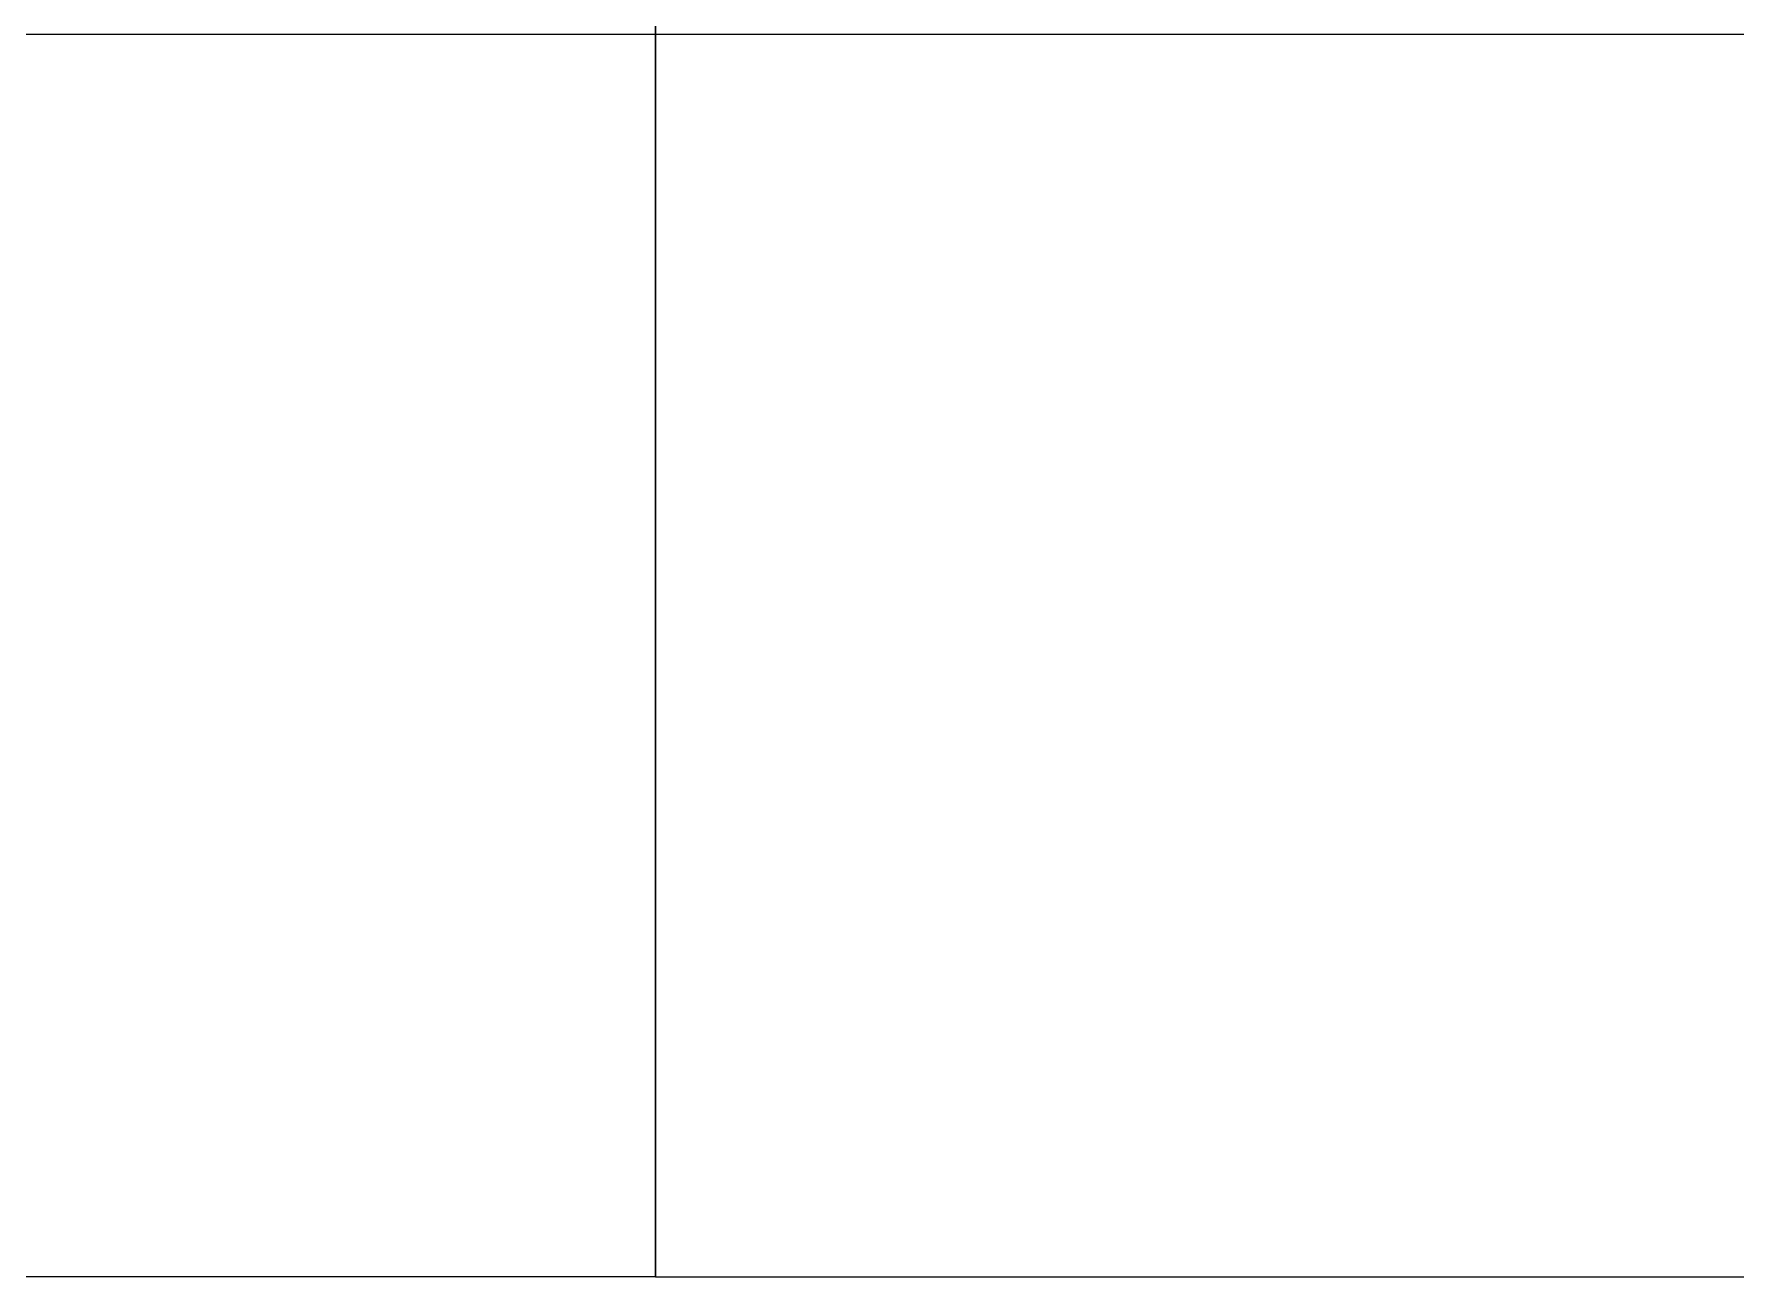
# Model space of a CAD drawing. Header units: millimetres. Extents: x -21807 to 29780, y -1565 to 60640.
# Drawn here: x -16016.1 to -15981.85, y 45016.94 to 45041.94 of the extents above; entities that cross this region are included whole.
import ezdxf

# ---------------------------------------------------------------- set-up
doc = ezdxf.new("R2010")
doc.units = ezdxf.units.MM
doc.layers.add('A-DETL-THIN', color=7, linetype='Continuous', lineweight=9)
doc.layers.add('A-WALL', color=7, linetype='Continuous', lineweight=9)
doc.layers.add('A-DOOR', color=5, linetype='Continuous', lineweight=9, true_color=0x0000ff)

# ---------------------------------------------------------------- blocks, each defined once
blk = doc.blocks.new('Cư_a đôi ca_nh lê_ch - _D2 _1300x2200__TrongNha-V1-MẶT BẰNG PHÂN VÙNG NHIỆT ĐỘ _ ĐỘ ẨM')
at = {"layer": 'A-DOOR', "color": 254, "lineweight": 13, "true_color": 0xccccff}
for p, q in [((-825, 0), (-825, 25)), ((-825, 25), (-785, 25))]:
    blk.add_line(p, q, dxfattribs=at)
at = {"layer": 'A-DOOR', "color": 161, "lineweight": 13, "true_color": 0xaaaaff}
blk.add_line((-825, 25), (-785, 25), dxfattribs=at)
at = {"layer": 'A-DOOR', "color": 254, "lineweight": 13, "true_color": 0xe0e0ff}
for p, q in [((-825, 0), (-825, 25)), ((-825, -25), (-825, 0))]:
    blk.add_line(p, q, dxfattribs=at)
at = {"layer": 'A-DOOR', "color": 7, "lineweight": 13, "true_color": 0xececff}
blk.add_line((-825, -25), (-825, 0), dxfattribs=at)
blk = doc.blocks.new('AK-SGS-M3-A_rvt-1-MẶT BẰNG PHÂN VÙNG NHIỆT ĐỘ _ ĐỘ ẨM')
at = {"layer": 'A-WALL', "color": 254, "lineweight": 13, "true_color": 0xcccccc}
for p, q in [((-16003.589, 45066.937), (-16003.589, 45041.937)), ((-16003.589, 45016.937), (-15758.589, 45016.937))]:
    blk.add_line(p, q, dxfattribs=at)
at = {"layer": 'A-WALL', "color": 7, "lineweight": 13, "true_color": 0xececec}
blk.add_line((-16003.589, 45041.937), (-16003.589, 45066.937), dxfattribs=at)
at = {"layer": 'A-WALL', "color": 253, "lineweight": 13, "true_color": 0xaaaaaa}
for p, q in [((-16003.589, 45041.937), (-16003.589, 45016.937)), ((-16003.589, 45016.937), (-14988.589, 45016.937))]:
    blk.add_line(p, q, dxfattribs=at)
at = {"layer": 'A-WALL', "color": 254, "lineweight": 13, "true_color": 0xe0e0e0}
blk.add_line((-16003.589, 45016.937), (-16003.589, 45041.937), dxfattribs=at)
at = {"layer": 'A-DOOR', "color": 9, "lineweight": 13, "true_color": 0xaaaad4, "rotation": 180}
blk.add_blockref('Cư_a đôi ca_nh lê_ch - _D2 _1300x2200__TrongNha-V1-MẶT BẰNG PHÂN VÙNG NHIỆT ĐỘ _ ĐỘ ẨM', (-16828.589, 45041.937), dxfattribs=at)

msp = doc.modelspace()

# ---------------------------------------------------------------- linework, layer by layer
at = {"layer": 'A-DETL-THIN'}
msp.add_line((-20048.589, 45041.937), (-12933.589, 45041.937), dxfattribs=at)

# ---------------------------------------------------------------- block references
at = {"lineweight": 5}
msp.add_blockref('AK-SGS-M3-A_rvt-1-MẶT BẰNG PHÂN VÙNG NHIỆT ĐỘ _ ĐỘ ẨM', (0, 0), dxfattribs=at)

doc.saveas('drawing.dxf')
